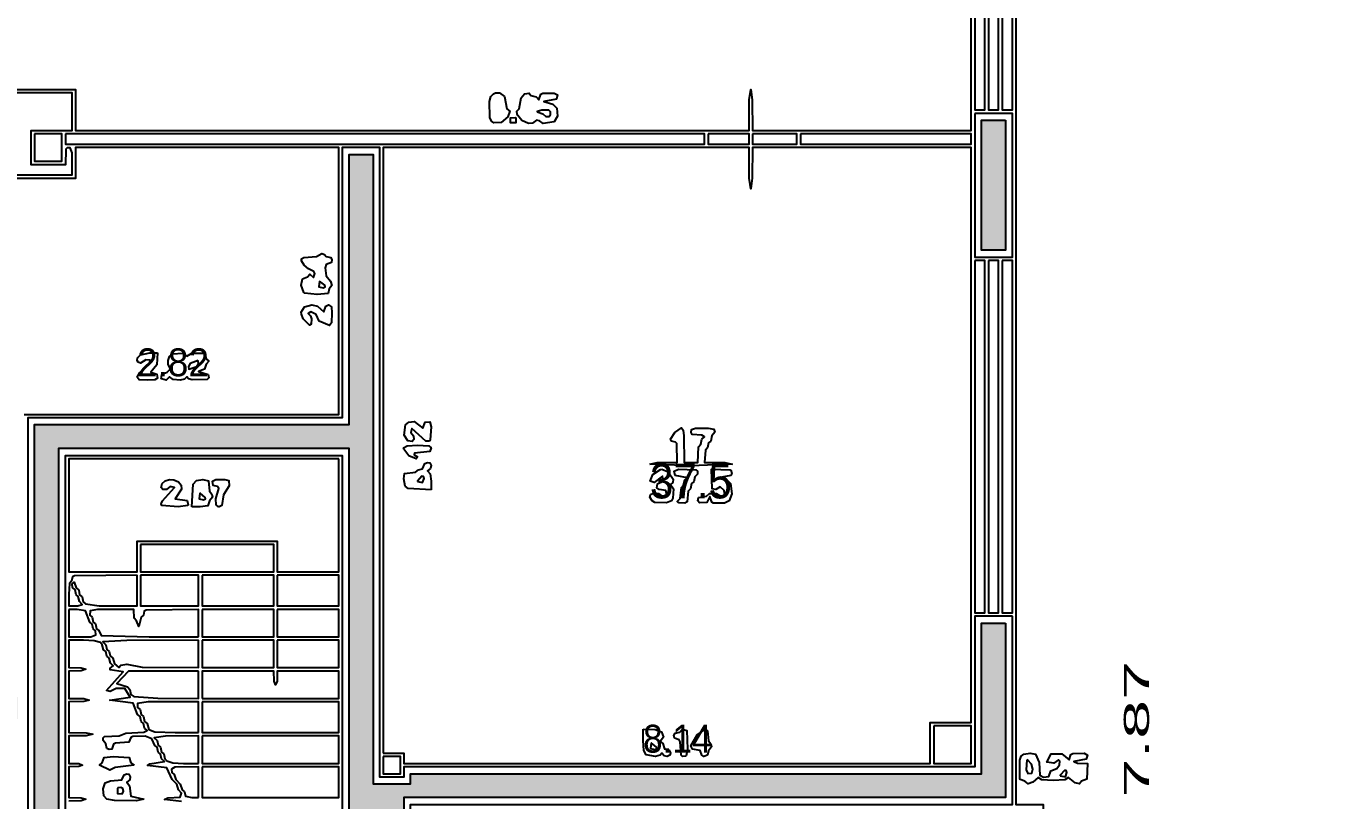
# Model space of a CAD drawing. Header units: millimetres. Extents: x 0 to 150324, y -100295 to 111760.
# Drawn here: x 54068 to 66946, y 24317 to 31988 of the extents above; entities that cross this region are included whole.
import ezdxf
from ezdxf.enums import TextEntityAlignment as Align

# ---------------------------------------------------------------- set-up
doc = ezdxf.new("R2010")
doc.units = ezdxf.units.MM
for name, color, linetype in [('A-PLAN-GRAPHICS', 7, 'Continuous'), ('A-RASTER-UNDERLAY', 8, 'Continuous'), ('A-TEXT-OCR', 3, 'Continuous'), ('A-WALLS-FILL', 9, 'Continuous'), ('A-WALLS-OUTLINE', 8, 'Continuous')]:
    doc.layers.add(name, color=color, linetype=linetype)
picture_1 = doc.add_image_def('image1.png', size_in_pixel=(2463, 3095))

msp = doc.modelspace()

# ---------------------------------------------------------------- hatches: boundary and pattern name
at = {"layer": 'A-WALLS-FILL'}
h = msp.add_hatch(color=9, dxfattribs=at)
h.paths.add_polyline_path([(50190, 13445), (50190, 13073), (49953, 13073), (49953, 13445), (50072, 13445)])
h.paths.add_polyline_path([(25840, 21302), (25840, 18220), (25603, 18220), (25603, 21302), (25722, 21302)])
h.paths.add_polyline_path([(64042, 21844), (64042, 18288), (63839, 18288), (63839, 21844), (63940, 21844)])
h.paths.add_polyline_path([(35391, 21370), (31801, 21370), (31801, 21878), (31936, 21878), (31936, 21505), (35221, 21505), (35221, 21810), (35391, 21810), (35391, 21590)])
h.paths.add_polyline_path([(57810, 21370), (54153, 21370), (54153, 21912), (54390, 21912), (54390, 21505), (57641, 21505), (57641, 21912), (57810, 21912), (57810, 21641)])
h.paths.add_polyline_path([(25840, 24181), (25840, 22487), (25603, 22487), (25603, 24181), (25722, 24181)])
h.paths.add_polyline_path([(64042, 24181), (64042, 22792), (63839, 22792), (63839, 24181), (63940, 24181)])
h.paths.add_polyline_path([(63771, 26077), (63771, 24350), (57810, 24350), (57810, 23165), (57676, 23168), (57569, 23196), (57269, 23199), (57269, 27805), (54390, 27805), (54390, 23199), (54153, 23199), (54153, 28042), (57269, 28042), (57269, 30717), (57506, 30717), (57506, 24486), (57878, 24486), (57878, 24587), (63534, 24587), (63534, 26077), (63652, 26077)])
h.paths.add_polyline_path([(25840, 26619), (26077, 26619), (26077, 24587), (31936, 24587), (31936, 23300), (31801, 23300), (31801, 24350), (25840, 24350), (25840, 25485)])
h.paths.add_polyline_path([(35323, 27838), (35323, 23300), (35086, 23300), (35086, 27601), (32241, 27601), (32241, 23300), (32139, 23300), (32139, 27838), (33731, 27838)])
h.paths.add_polyline_path([(41656, 24892), (41656, 25739), (41980, 25733), (42032, 25720), (42048, 25694), (42062, 24892), (41859, 24892)])
h.paths.add_polyline_path([(48091, 25739), (48091, 24892), (47650, 24892), (47650, 25739), (47871, 25739)])
h.paths.add_polyline_path([(36949, 25502), (36949, 25129), (35865, 25129), (35865, 25502), (36407, 25502)])
h.paths.add_polyline_path([(52900, 25129), (52900, 25502), (53786, 25499), (53959, 25477), (53980, 25403), (53983, 25129), (53442, 25129)])
h.paths.add_polyline_path([(26077, 34375), (26077, 29498), (25840, 29498), (25840, 34375), (25959, 34375)])
h.paths.add_polyline_path([(63771, 31056), (63771, 29769), (63534, 29769), (63534, 31056), (63652, 31056)])
h.paths.add_polyline_path([(32106, 30954), (32106, 30615), (26247, 30615), (26247, 30954), (29176, 30954)])
h.paths.add_polyline_path([(37050, 30954), (37050, 30615), (35797, 30615), (35797, 30954), (36424, 30954)])
h.paths.add_polyline_path([(53746, 31056), (53746, 30683), (52561, 30683), (52561, 31056), (53154, 31056)])
h.paths.add_polyline_path([(26077, 37490), (26077, 35560), (25840, 35560), (25840, 37490), (25959, 37490)])
h.paths.add_polyline_path([(63771, 37626), (63771, 36034), (63534, 36034), (63534, 37626), (63652, 37626)])
h.paths.add_polyline_path([(37016, 37050), (37016, 36678), (35865, 36678), (35865, 37050), (36441, 37050)])
h.paths.add_polyline_path([(53746, 37050), (53746, 36678), (52561, 36678), (52561, 37050), (53154, 37050)])
h.paths.add_polyline_path([(26077, 43451), (26077, 42469), (25840, 42469), (25840, 43451), (25959, 43451)])
h.paths.add_polyline_path([(63771, 43857), (63771, 42604), (63534, 42604), (63534, 43857), (63652, 43857)])
h.paths.add_polyline_path([(37016, 43011), (37016, 42672), (35865, 42672), (35865, 43011), (36441, 43011)])
h.paths.add_polyline_path([(53746, 43011), (53746, 42672), (52595, 42672), (52595, 43011), (53171, 43011)])
h.paths.add_polyline_path([(26077, 49750), (26077, 48429), (25840, 48429), (25840, 49750), (25959, 49750)])
h.paths.add_polyline_path([(37016, 49005), (37016, 48633), (35865, 48633), (35865, 49005), (36441, 49005)])
h.paths.add_polyline_path([(53746, 49005), (53746, 48633), (52595, 48633), (52595, 49005), (53171, 49005)])
h.paths.add_polyline_path([(63771, 51376), (63771, 48836), (63534, 48836), (63534, 51376), (63652, 51376)])
h.paths.add_polyline_path([(32410, 49141), (32410, 48937), (26247, 48937), (26247, 49141), (29329, 49141)])
h.paths.add_polyline_path([(26077, 52697), (26077, 51681), (25840, 51681), (25840, 52697), (25959, 52697)])
h.paths.add_polyline_path([(63534, 52764), (63537, 54342), (63545, 54655), (63566, 54816), (63568, 55169), (64956, 55169), (64956, 54932), (63771, 54932), (63771, 52764), (63652, 52764)])
h.paths.add_polyline_path([(41995, 54559), (41995, 53713), (41656, 53713), (41656, 54559), (41825, 54559)])
h.paths.add_polyline_path([(48023, 54559), (48023, 53713), (47650, 53713), (47650, 54559), (47837, 54559)])
h.paths.add_polyline_path([(37016, 54221), (35865, 54221), (35873, 54530), (35889, 54569), (35936, 54583), (37016, 54593), (37016, 54407)])
h.paths.add_polyline_path([(53746, 54593), (53746, 54221), (52595, 54221), (52595, 54593), (53171, 54593)])
h.paths.add_polyline_path([(25265, 55169), (26077, 55169), (26077, 54627), (25840, 54627), (25840, 54932), (25265, 54932), (25265, 55050)])
h.paths.add_polyline_path([(22860, 54932), (22860, 58894), (25840, 58894), (25840, 59707), (26077, 59707), (26077, 58657), (23097, 58657), (23097, 55169), (24113, 55169), (24113, 54932), (23487, 54932)])
h.paths.add_polyline_path([(63737, 59944), (63974, 59944), (63974, 58860), (66988, 58860), (66988, 54932), (66142, 54932), (66142, 55135), (66751, 55135), (66751, 58623), (63737, 58623), (63737, 59284)])
h.paths.add_polyline_path([(29159, 55440), (29159, 55338), (26247, 55338), (26247, 55440), (27703, 55440)])
h.paths.add_polyline_path([(35425, 55440), (35425, 55338), (29701, 55338), (29701, 55440), (32563, 55440)])
h.paths.add_polyline_path([(35933, 56422), (35933, 55338), (35594, 55338), (35594, 56422), (35763, 56422)])
h.paths.add_polyline_path([(35933, 57878), (35594, 57878), (35594, 76640), (26077, 76640), (26077, 74778), (25840, 74778), (25840, 76945), (25129, 76945), (25129, 77182), (26247, 77182), (26247, 76877), (35729, 76877), (35729, 76979), (35933, 76979), (35933, 76877), (40505, 76877), (40505, 76640), (35933, 76640), (35933, 67259)])
h.paths.add_polyline_path([(68512, 66853), (68851, 66853), (68851, 58454), (71696, 58454), (71696, 58318), (68851, 58318), (68851, 57980), (68758, 57988), (68749, 58081), (68512, 58081), (68512, 62467)])
h.paths.add_polyline_path([(54356, 58014), (54119, 58014), (54116, 58583), (54107, 58646), (54076, 58666), (54063, 58902), (54051, 76606), (50758, 76608), (48903, 76638), (45381, 76640), (45381, 76877), (49014, 76875), (51084, 76845), (54966, 76843), (54966, 76606), (54356, 76606), (54356, 64855), (54153, 64855), (54153, 64381), (54356, 64381), (54356, 58454), (54830, 58454), (54830, 58318), (54356, 58318), (54356, 58166)])
h.paths.add_polyline_path([(60079, 58454), (60079, 58318), (56015, 58318), (56015, 58454), (58047, 58454)])
h.paths.add_polyline_path([(63771, 58454), (63771, 58318), (60655, 58318), (60655, 58454), (62213, 58454)])
h.paths.add_polyline_path([(32512, 58488), (32512, 58386), (26247, 58386), (26247, 58488), (29379, 58488)])
h.paths.add_polyline_path([(35425, 58488), (35425, 58386), (33562, 58386), (33562, 58488), (34493, 58488)])
h.paths.add_polyline_path([(26077, 65634), (26077, 63195), (25840, 63195), (25840, 65634), (25959, 65634)])
h.paths.add_polyline_path([(63974, 64855), (63974, 63432), (63737, 63432), (63737, 64855), (63856, 64855)])
h.paths.add_polyline_path([(45381, 65871), (45381, 65634), (42672, 65634), (42672, 65871), (44027, 65871)])
h.paths.add_polyline_path([(63974, 66480), (63974, 65938), (63737, 65938), (63737, 66480), (63856, 66480)])
h.paths.add_polyline_path([(71188, 76437), (71188, 66074), (71086, 66074), (71086, 76437), (71137, 76437)])
h.paths.add_polyline_path([(26077, 71323), (26077, 69122), (25840, 69122), (25840, 71323), (25959, 71323)])
h.paths.add_polyline_path([(63974, 71730), (63974, 69935), (63737, 69935), (63737, 71730), (63856, 71730)])
h.paths.add_polyline_path([(56151, 76843), (63974, 76843), (63974, 75218), (63737, 75218), (63737, 76606), (56151, 76606), (56151, 76725)])
h.paths.add_polyline_path([(42266, 76132), (42266, 76471), (42425, 76468), (42467, 76454), (42490, 76422), (42503, 76132), (42384, 76132)])
h.paths.add_polyline_path([(47549, 76471), (47549, 76132), (47312, 76132), (47312, 76471), (47430, 76471)])
h.paths.add_polyline_path([(74337, 76843), (74337, 76606), (70477, 76606), (70477, 76843), (72407, 76843)])
h.paths.add_polyline_path([(41758, 86631), (41995, 86631), (41995, 76877), (44196, 76877), (44196, 76640), (41656, 76640), (41656, 76877), (41758, 76877), (41758, 81754)])
h.paths.add_polyline_path([(22725, 79417), (22962, 79417), (22962, 77182), (23978, 77182), (23978, 76945), (22725, 76945), (22725, 78181)])
h.paths.add_polyline_path([(23470, 78334), (23470, 78097), (23131, 78097), (23131, 78334), (23300, 78334)])
h.paths.add_polyline_path([(41588, 78334), (41588, 78097), (41283, 78097), (41283, 78334), (41436, 78334)])
h.paths.add_polyline_path([(22725, 81585), (22725, 91000), (24282, 91000), (24282, 90763), (22962, 90763), (22962, 81585), (22843, 81585)])
h.paths.add_polyline_path([(51545, 84836), (51545, 81957), (51308, 81957), (51308, 84836), (51427, 84836)])
h.paths.add_polyline_path([(19643, 84159), (19643, 82431), (19507, 82431), (19507, 84159), (19575, 84159)])
h.paths.add_polyline_path([(23436, 84497), (23436, 84260), (23131, 84260), (23131, 84497), (23283, 84497)])
h.paths.add_polyline_path([(41588, 84497), (41588, 84260), (41283, 84260), (41283, 84497), (41436, 84497)])
h.paths.add_polyline_path([(51139, 84497), (51139, 84260), (50834, 84260), (50834, 84497), (50986, 84497)])
h.paths.add_polyline_path([(35120, 91000), (41995, 91000), (41995, 88629), (41758, 88629), (41758, 90763), (35120, 90763), (35120, 90881)])
h.paths.add_polyline_path([(23470, 90593), (23470, 90289), (23131, 90289), (23131, 90593), (23300, 90593)])
h.paths.add_polyline_path([(29464, 90593), (29464, 90289), (29227, 90289), (29227, 90593), (29345, 90593)])
h.paths.add_polyline_path([(35458, 90593), (35458, 90289), (35255, 90289), (35255, 90593), (35357, 90593)])
h.paths.add_polyline_path([(38473, 90593), (38473, 90289), (38235, 90289), (38235, 90593), (38354, 90593)])
h.paths.add_polyline_path([(41588, 90593), (41588, 90289), (41250, 90289), (41250, 90593), (41419, 90593)])
h.paths.add_polyline_path([(19643, 91000), (19643, 90763), (15917, 90763), (15917, 91000), (17780, 91000)])
h.paths.add_polyline_path([(29566, 91000), (29566, 90763), (26247, 90763), (26247, 91000), (27906, 91000)])
h.paths.add_polyline_path([(33155, 91000), (33155, 90763), (31530, 90763), (31530, 91000), (32343, 91000)])
h.paths.add_polyline_path([(37863, 99941), (37863, 99703), (34578, 99703), (34578, 99941), (36220, 99941)])

# ---------------------------------------------------------------- linework, layer by layer
at = {"layer": 'A-PLAN-GRAPHICS'}
for points in [[(63873, 49208), (63873, 39759), (65811, 39758), (66446, 39743), (65811, 39727), (63873, 39726), (63873, 24282), (64143, 24282), (64143, 23029), (65397, 23029), (65397, 20388), (64143, 20388), (64143, 18762), (66107, 18761), (66751, 18745), (66107, 18730), (64143, 18728), (64139, 10613)], [(52290, 31361), (54559, 31361), (54559, 30954), (61231, 30954), (61233, 31256), (61248, 31361), (61263, 31256), (61265, 30954), (63432, 30954), (63432, 36305)], [(54051, 28143), (57167, 28143), (57167, 30785), (54559, 30785), (54559, 30480), (52290, 30480)], [(55608, 24310), (55441, 24330), (55474, 24347), (55594, 24356), (55608, 24395), (55580, 24427), (55561, 24482), (55517, 24529), (55464, 24646), (55272, 24669), (55295, 24684), (55440, 24706), (55411, 24733), (55401, 24780), (55377, 24800), (55367, 24848), (55343, 24866), (55316, 24933), (55248, 24957), (55126, 24956), (55106, 24946), (55086, 24898), (54955, 24889), (54936, 24878), (54920, 24830), (54891, 24825), (54869, 24836), (54859, 24882), (54831, 24915), (54832, 24941), (54847, 24954), (54992, 24963), (55056, 24987), (55237, 24998), (55270, 25013), (55242, 25037), (55232, 25085), (55208, 25105), (55198, 25153), (55174, 25173), (55130, 25285), (54898, 25315), (55100, 25346), (55048, 25430), (54960, 25431), (54903, 25400), (54867, 25411), (55032, 25595), (54902, 25616), (54901, 25632), (54931, 25656), (54904, 25680), (54893, 25729), (54869, 25749), (54859, 25796), (54835, 25814), (54824, 25863), (54805, 25884), (54744, 25903), (54637, 25908), (54491, 25908), (54491, 25637), (54615, 25635), (54661, 25620), (54615, 25605), (54491, 25603), (54491, 25332), (54640, 25330), (54695, 25315), (54640, 25300), (54491, 25298), (54491, 24994), (54665, 24992), (54729, 24977), (54665, 24962), (54491, 24960), (54491, 24689), (54590, 24687), (54627, 24672), (54590, 24657), (54491, 24655), (54491, 24350), (54615, 24348), (54661, 24333), (54615, 24318), (54491, 24316)]]:
    msp.add_lwpolyline(points, dxfattribs=at)
for points in [[(63466, 35933), (63466, 31157), (63568, 31157), (63568, 35933), (63517, 35933)], [(63602, 35933), (63602, 31157), (63703, 31157), (63703, 35933), (63652, 35933)], [(63737, 35933), (63737, 31157), (63839, 31157), (63839, 35933), (63788, 35933)], [(52324, 31327), (52324, 30514), (54525, 30514), (54524, 30733), (54507, 30783), (54477, 30783), (54464, 30770), (54458, 30615), (54119, 30615), (54119, 30954), (54525, 30954), (54525, 31327), (53425, 31327)], [(58720, 31326), (58759, 31327), (58807, 31290), (58833, 31169), (58860, 31145), (58840, 31089), (58774, 31033), (58701, 31030), (58678, 31047), (58664, 31084), (58661, 31240), (58673, 31289), (58700, 31317)], [(58933, 31115), (58929, 31145), (58955, 31169), (58972, 31277), (59005, 31316), (59052, 31324), (59070, 31300), (59121, 31288), (59148, 31259), (59169, 31313), (59188, 31323), (59300, 31325), (59333, 31308), (59322, 31265), (59199, 31242), (59288, 31215), (59326, 31174), (59332, 31096), (59299, 31039), (59191, 31024), (59155, 31051), (59126, 31056), (59087, 31025), (59046, 31024), (58979, 31053), (58939, 31103)], [(58920, 31081), (58920, 31030), (58869, 31030), (58869, 31081), (58916, 31084)], [(59131, 31140), (59189, 31118), (59217, 31091), (59250, 31093), (59265, 31111), (59265, 31138), (59247, 31154), (59178, 31156), (59132, 31143)], [(63466, 31123), (63466, 29701), (63839, 29701), (63839, 31123), (63652, 31123)], [(54153, 30920), (54153, 30649), (54424, 30649), (54424, 30920), (54288, 30920)], [(54458, 30920), (54458, 30819), (60791, 30819), (60791, 30920), (57624, 30920)], [(60825, 30920), (60825, 30819), (61231, 30819), (61231, 30920), (61028, 30920)], [(61265, 30920), (61265, 30819), (61705, 30819), (61705, 30920), (61485, 30920)], [(61739, 30920), (61739, 30819), (63432, 30819), (63432, 30920), (62586, 30920)], [(63839, 26145), (63466, 26145), (63466, 24655), (57810, 24655), (57810, 24553), (57573, 24553), (57573, 30785), (57201, 30785), (57201, 28109), (54085, 28109), (54085, 23131), (54458, 23131), (54458, 27737), (57201, 27737), (57201, 23131), (57477, 23129), (57633, 23100), (57878, 23097), (57878, 24282), (63839, 24282), (63839, 25214)], [(57607, 24790), (57810, 24790), (57810, 24689), (63026, 24689), (63026, 25095), (63432, 25095), (63432, 30785), (61265, 30785), (61263, 30483), (61248, 30378), (61233, 30483), (61231, 30785), (57607, 30785), (57607, 27788)], [(56821, 29349), (56793, 29422), (56807, 29487), (56857, 29507), (56879, 29532), (56915, 29499), (56930, 29537), (56919, 29559), (56865, 29583), (56823, 29622), (56797, 29664), (56797, 29685), (56821, 29698), (56947, 29708), (56998, 29735), (57025, 29728), (57041, 29706), (57087, 29696), (57099, 29674), (57094, 29646), (57041, 29626), (57032, 29596), (57040, 29515), (57083, 29462), (57099, 29419), (57070, 29386), (57060, 29342), (56951, 29329), (56828, 29345)], [(63466, 29667), (63466, 26179), (63568, 26179), (63568, 29667), (63517, 29667)], [(63602, 29667), (63602, 26179), (63703, 26179), (63703, 29667), (63652, 29667)], [(63737, 29667), (63737, 26179), (63839, 26179), (63839, 29667), (63788, 29667)], [(56975, 29464), (56969, 29408), (57013, 29398), (57031, 29408), (57028, 29422), (56977, 29464)], [(56795, 29156), (56826, 29207), (56900, 29227), (56956, 29215), (57020, 29160), (57037, 29215), (57065, 29227), (57094, 29210), (57099, 29150), (57096, 29051), (57074, 29024), (56973, 29065), (56943, 29131), (56890, 29158), (56862, 29142), (56887, 29120), (56895, 29091), (56892, 29036), (56877, 29028), (56814, 29090), (56796, 29135)], [(55372, 28753), (55364, 28634), (55304, 28563), (55364, 28541), (55370, 28501), (55345, 28485), (55270, 28482), (55188, 28487), (55169, 28511), (55197, 28559), (55296, 28658), (55299, 28679), (55255, 28683), (55203, 28651), (55178, 28659), (55169, 28678), (55174, 28704), (55202, 28733), (55295, 28753)], [(55408, 28505), (55416, 28543), (55468, 28562), (55501, 28595), (55477, 28637), (55476, 28678), (55490, 28718), (55524, 28743), (55617, 28749), (55660, 28719), (55710, 28749), (55823, 28749), (55842, 28740), (55852, 28695), (55879, 28670), (55852, 28642), (55837, 28592), (55778, 28567), (55873, 28539), (55880, 28507), (55863, 28488), (55715, 28485), (55677, 28496), (55660, 28516), (55638, 28493), (55596, 28483), (55526, 28488), (55491, 28516), (55457, 28483), (55412, 28496)], [(55773, 28676), (55693, 28649), (55677, 28619), (55682, 28592), (55762, 28619), (55777, 28644), (55775, 28673)], [(58065, 27879), (58028, 27879), (57890, 28005), (57879, 27963), (57907, 27930), (57911, 27895), (57893, 27876), (57852, 27881), (57814, 27939), (57826, 28041), (57859, 28067), (57915, 28072), (58000, 28008), (58022, 28067), (58068, 28071), (58081, 28019), (58072, 27892)], [(60249, 27652), (60320, 27667), (60520, 27669), (60514, 27855), (60501, 27870), (60464, 27877), (60453, 27900), (60494, 27966), (60561, 28010), (60577, 27988), (60585, 27932), (60587, 27669), (60723, 27669), (60730, 27822), (60752, 27848), (60764, 27900), (60790, 27920), (60763, 27937), (60668, 27946), (60656, 27966), (60661, 27995), (60701, 28006), (60827, 28007), (60881, 27999), (60892, 27968), (60863, 27930), (60851, 27879), (60830, 27862), (60820, 27814), (60798, 27791), (60791, 27669), (60990, 27667), (61062, 27652), (60655, 27635), (60249, 27652)], [(57809, 27811), (57845, 27833), (57946, 27838), (58060, 27833), (58081, 27813), (58067, 27777), (57916, 27759), (57915, 27744), (57945, 27725), (57932, 27704), (57861, 27734), (57810, 27799)], [(57167, 27703), (54491, 27703), (54491, 26585), (55169, 26585), (55169, 26890), (56557, 26890), (56557, 26585), (57167, 26585), (57167, 27144)], [(58081, 27398), (57853, 27411), (57825, 27434), (57810, 27507), (57819, 27559), (57926, 27572), (57956, 27596), (57997, 27604), (58019, 27657), (58047, 27669), (58067, 27663), (58081, 27638), (58076, 27608), (58047, 27584), (58073, 27554), (58081, 27481)], [(60367, 27601), (60429, 27575), (60480, 27501), (60477, 27469), (60452, 27449), (60482, 27406), (60476, 27313), (60462, 27287), (60412, 27267), (60298, 27273), (60270, 27288), (60249, 27324), (60254, 27350), (60284, 27363), (60335, 27359), (60374, 27331), (60415, 27347), (60408, 27391), (60339, 27400), (60318, 27418), (60325, 27457), (60381, 27482), (60373, 27532), (60290, 27469), (60250, 27482), (60279, 27547), (60354, 27599)], [(60530, 27270), (60520, 27282), (60547, 27310), (60561, 27419), (60582, 27442), (60594, 27493), (60621, 27517), (60499, 27540), (60488, 27583), (60532, 27600), (60704, 27596), (60721, 27583), (60721, 27552), (60694, 27524), (60684, 27476), (60662, 27459), (60650, 27408), (60628, 27385), (60617, 27279), (60594, 27264), (60535, 27268)], [(61052, 27592), (61061, 27560), (61049, 27540), (60926, 27517), (61017, 27489), (61047, 27458), (61061, 27356), (61035, 27288), (60986, 27266), (60880, 27266), (60863, 27276), (60841, 27330), (60814, 27270), (60739, 27267), (60723, 27289), (60729, 27320), (60810, 27335), (60839, 27359), (60905, 27361), (60955, 27331), (60991, 27348), (60984, 27389), (60946, 27428), (60901, 27399), (60867, 27408), (60858, 27601), (61045, 27596)], [(55671, 27242), (55575, 27229), (55413, 27241), (55406, 27258), (55420, 27287), (55539, 27421), (55497, 27431), (55460, 27401), (55424, 27401), (55406, 27420), (55417, 27460), (55447, 27486), (55491, 27499), (55534, 27497), (55578, 27477), (55604, 27443), (55610, 27403), (55545, 27308), (55664, 27290), (55675, 27247)], [(55711, 27229), (55724, 27452), (55757, 27490), (55820, 27500), (55876, 27485), (55885, 27384), (55909, 27354), (55914, 27325), (55885, 27287), (55871, 27238), (55795, 27229)], [(55974, 27229), (55952, 27248), (55948, 27307), (55980, 27410), (55965, 27429), (55922, 27440), (55916, 27481), (55948, 27498), (56039, 27499), (56077, 27489), (56082, 27436), (56024, 27347), (56009, 27241), (55982, 27229)], [(57947, 27478), (57997, 27469), (58013, 27510), (58006, 27530), (57990, 27531), (57947, 27484)], [(55790, 27364), (55784, 27309), (55828, 27298), (55846, 27308), (55842, 27322), (55792, 27364)], [(55203, 26856), (55203, 26585), (56523, 26585), (56523, 26856), (55863, 26856)], [(55169, 26551), (54549, 26544), (54529, 26534), (54520, 26494), (54500, 26471), (54491, 26365), (54491, 26247), (54581, 26248), (54626, 26261), (54598, 26290), (54586, 26342), (54564, 26358), (54554, 26406), (54529, 26430), (54527, 26465), (54545, 26483), (54564, 26426), (54590, 26402), (54598, 26358), (54624, 26337), (54633, 26289), (54657, 26267), (54793, 26248), (55169, 26247), (55169, 26399)], [(55203, 26551), (55203, 26247), (55778, 26247), (55778, 26551), (55491, 26551)], [(55812, 26551), (55812, 26247), (56523, 26247), (56523, 26551), (56168, 26551)], [(56557, 26551), (56557, 26247), (57167, 26247), (57167, 26551), (56862, 26551)], [(54491, 26213), (54491, 25942), (54711, 25943), (54760, 25960), (54757, 26000), (54734, 26020), (54724, 26067), (54700, 26087), (54656, 26199), (54576, 26213)], [(55778, 25942), (55778, 26213), (55257, 26205), (55240, 26195), (55232, 26155), (55210, 26135), (55186, 26043), (55164, 26101), (55140, 26126), (55135, 26213), (54775, 26212), (54703, 26200), (54700, 26155), (54724, 26135), (54734, 26087), (54755, 26071), (54767, 26020), (54789, 26003), (54812, 25954), (55287, 25942)], [(55812, 26213), (55812, 25942), (56523, 25942), (56523, 26213), (56168, 26213)], [(56557, 26213), (56557, 25942), (57167, 25942), (57167, 26213), (56862, 26213)], [(55778, 25908), (55067, 25906), (54830, 25891), (54859, 25864), (54869, 25816), (54893, 25796), (54901, 25753), (54927, 25731), (54945, 25675), (54987, 25638), (55007, 25662), (55067, 25671), (55220, 25642), (55778, 25637), (55778, 25773)], [(55812, 25908), (55812, 25637), (56523, 25637), (56523, 25908), (56168, 25908)], [(56557, 25908), (56557, 25637), (57167, 25637), (57167, 25908), (56862, 25908)], [(55778, 25603), (55083, 25603), (54969, 25480), (55072, 25446), (55096, 25420), (55108, 25371), (55135, 25351), (55373, 25333), (55778, 25332), (55778, 25468)], [(55812, 25332), (57167, 25332), (57167, 25603), (56557, 25603), (56555, 25504), (56540, 25468), (56525, 25504), (56523, 25603), (55812, 25603), (55812, 25468)], [(55778, 24994), (55778, 25298), (55278, 25297), (55172, 25281), (55174, 25241), (55198, 25221), (55208, 25173), (55232, 25153), (55243, 25102), (55267, 25084), (55284, 25025), (55345, 25002), (55546, 24994)], [(55812, 25298), (55812, 24994), (57167, 24994), (57167, 25298), (56490, 25298)], [(60181, 25027), (60302, 25024), (60363, 25000), (60384, 24950), (60351, 24907), (60376, 24887), (60393, 24833), (60440, 24819), (60452, 24790), (60446, 24771), (60421, 24757), (60391, 24762), (60367, 24790), (60351, 24770), (60305, 24758), (60213, 24774), (60189, 24817), (60181, 24917)], [(60603, 24759), (60573, 24758), (60560, 24771), (60550, 24903), (60540, 24921), (60491, 24938), (60486, 24966), (60498, 24988), (60544, 24999), (60572, 25026), (60613, 25016), (60621, 24830), (60608, 24762)], [(60804, 25027), (60819, 25012), (60830, 24912), (60853, 24882), (60858, 24853), (60830, 24814), (60819, 24769), (60784, 24757), (60762, 24769), (60746, 24817), (60671, 24829), (60655, 24864), (60718, 24971), (60798, 25027)], [(63060, 25061), (63060, 24689), (63432, 24689), (63432, 25061), (63246, 25061)], [(55778, 24689), (55778, 24960), (55451, 24958), (55338, 24943), (55367, 24916), (55377, 24868), (55401, 24848), (55411, 24800), (55435, 24783), (55445, 24734), (55463, 24713), (55522, 24695), (55630, 24689)], [(55812, 24960), (55812, 24689), (57167, 24689), (57167, 24960), (56490, 24960)], [(60260, 24892), (60254, 24836), (60298, 24826), (60316, 24836), (60313, 24850), (60262, 24892)], [(55135, 24672), (54951, 24648), (54898, 24621), (54796, 24672), (54823, 24695), (54842, 24748), (54932, 24756), (55089, 24748), (55108, 24695), (55135, 24675)], [(57607, 24757), (57607, 24587), (57777, 24587), (57777, 24757), (57692, 24757)], [(63912, 24538), (63913, 24722), (63928, 24759), (63953, 24780), (64015, 24790), (64069, 24780), (64105, 24698), (64113, 24572), (64147, 24553), (64201, 24560), (64222, 24615), (64280, 24638), (64307, 24674), (64311, 24711), (64296, 24723), (64251, 24691), (64180, 24700), (64223, 24784), (64330, 24782), (64401, 24723), (64419, 24777), (64438, 24787), (64550, 24789), (64582, 24771), (64571, 24729), (64448, 24706), (64485, 24691), (64584, 24689), (64578, 24534), (64523, 24513), (64503, 24486), (64461, 24496), (64396, 24548), (64360, 24527), (64245, 24519), (64130, 24527), (64095, 24548), (64041, 24504), (63996, 24486), (63964, 24514), (63915, 24530)], [(55778, 24350), (55778, 24655), (55542, 24652), (55508, 24630), (55512, 24597), (55536, 24578), (55551, 24529), (55595, 24482), (55614, 24427), (55638, 24408), (55647, 24364), (55711, 24350)], [(55812, 24655), (55812, 24350), (57167, 24350), (57167, 24655), (56490, 24655)], [(63984, 24723), (63975, 24626), (63994, 24589), (64031, 24593), (64042, 24631), (64029, 24680), (63991, 24721)], [(64314, 24566), (64364, 24556), (64380, 24598), (64372, 24617), (64357, 24618), (64314, 24571)], [(55237, 24333), (55158, 24317), (54946, 24322), (54868, 24334), (54838, 24367), (54832, 24438), (54854, 24495), (54905, 24515), (55019, 24526), (55039, 24575), (55067, 24587), (55087, 24581), (55101, 24556), (55096, 24527), (55067, 24503), (55095, 24466), (55105, 24365), (55236, 24336)], [(54974, 24443), (54974, 24392), (55021, 24389), (55033, 24411), (55028, 24440), (55006, 24451), (54978, 24446)]]:
    msp.add_lwpolyline(points, close=True, dxfattribs=at)
at = {"layer": 'A-WALLS-OUTLINE', "color": 8}
for points in [[(63771, 31056), (63771, 29769), (63534, 29769), (63534, 31056), (63652, 31056)], [(63771, 26077), (63771, 24350), (57810, 24350), (57810, 23165), (57676, 23168), (57569, 23196), (57269, 23199), (57269, 27805), (54390, 27805), (54390, 23199), (54153, 23199), (54153, 28042), (57269, 28042), (57269, 30717), (57506, 30717), (57506, 24486), (57878, 24486), (57878, 24587), (63534, 24587), (63534, 26077), (63652, 26077)]]:
    msp.add_lwpolyline(points, close=True, dxfattribs=at)

# ---------------------------------------------------------------- texts
at = {"layer": 'A-TEXT-OCR'}
for s, height, p, p2 in [('2.82', 276.4, (55169, 28521), (55880, 28521)), ('37.5', 345.4, (60249, 27312), (61061, 27312)), ('8.14', 276.4, (60181, 24795), (60858, 24795))]:
    msp.add_text(s, height=height, dxfattribs=at).set_placement(p, p2, align=Align.FIT)
msp.add_text('7.87', height=249.3, rotation=90, dxfattribs=at).set_placement((65193, 24350), (65193, 25705), align=Align.FIT)

# ---------------------------------------------------------------- pictures from other files: only their frames are drawn
at = {"layer": 'A-RASTER-UNDERLAY'}
image = msp.add_image(picture_1, insert=(2946, 3488), size_in_units=(83414, 104817), dxfattribs=at)
image.dxf.flags = 9

doc.saveas('drawing.dxf')
